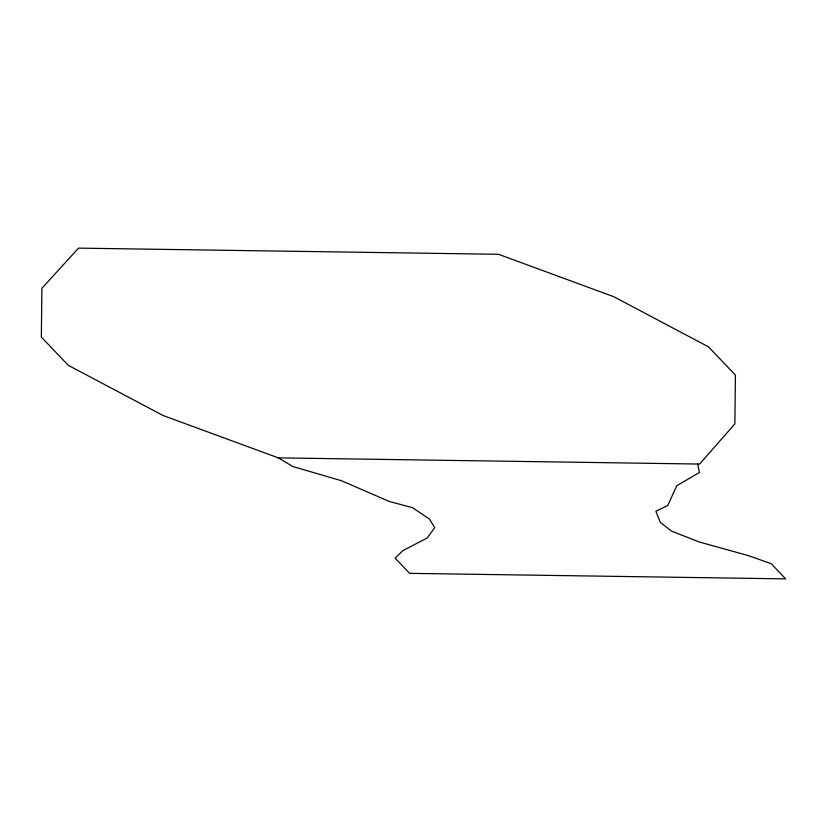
<?xml version="1.0" encoding="UTF-8"?>
<svg xmlns="http://www.w3.org/2000/svg" width="827" height="827" viewBox="0 0 827 827"><rect width="100%" height="100%" fill="white"/><g stroke="black" fill="none" stroke-linecap="round" stroke-linejoin="round"><path stroke-width="1.24" d="M278.306 457.869L699.601 464.061L734.862 423.9L735.42 375.086L708.553 346.885L613.686 296.666L498.474 254.292L78.544 248.131L41.908 288.261L41.35 337.075L68.217 365.286L163.084 415.505L278.306 457.869L292.737 466.49L341.675 480.807L389.403 501.513L412.394 507.633L429.347 518.953L434.733 527.636L427.239 537.953L402.852 550.637L395.182 558.184L409.634 573.349L785.65 578.869L771.209 563.704L748.745 555.723L699.177 541.954L671.545 531.12L660.297 522.344L655.852 511.21L667.689 505.607L676.765 485.728L699.446 472.465L697.647 464.03"/></g></svg>
